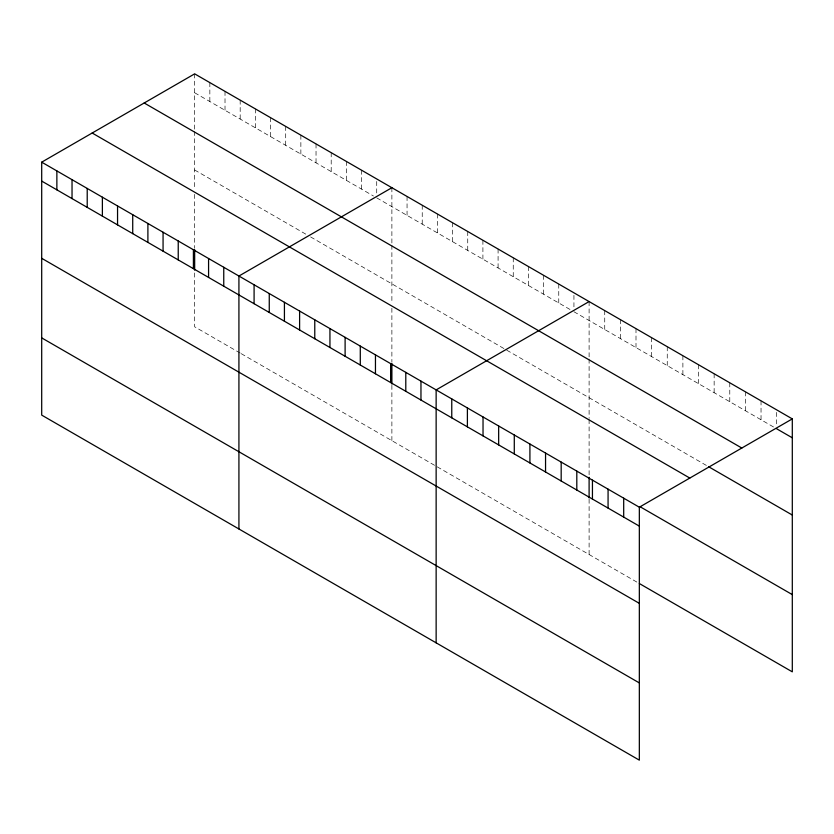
<?xml version="1.0" encoding="UTF-8"?>
<svg xmlns="http://www.w3.org/2000/svg" width="834" height="834" viewBox="0 0 834 834"><rect width="100%" height="100%" fill="white"/><g stroke="black" fill="none" stroke-linecap="round" stroke-linejoin="round"><path stroke-width="0.63" stroke-dasharray="4.17 3.13" d="M194.666 92.772L373.465 196M376.718 197.877L570.685 309.862M573.938 311.739L774.432 427.498M194.666 170L306.286 234.437M310.613 236.939L505.665 349.55M506.749 350.176L707.451 466.05M240.182 353.074L194.666 326.792L194.666 271.446M241.266 353.699L638.229 582.883M776.673 412.392L776.673 425.006M761.035 400.841L761.035 419.763M745.408 391.813L745.408 410.735M729.781 382.796L729.781 401.717M714.144 373.768L714.144 392.689M698.517 364.739L698.517 383.661M682.89 355.722L682.89 374.643M667.252 346.694L667.252 365.615M651.625 337.676L651.625 356.598M635.998 328.648L635.998 347.569M620.371 319.62L620.371 338.541M604.733 310.602L604.733 329.524M589.106 301.574L589.106 357.828M589.106 359.11L589.106 418.261M589.106 419.544L589.106 476.006M589.106 499.17L589.106 554.516M573.938 295.34L573.938 307.954M558.759 284.06L558.759 302.982M543.591 275.303L543.591 294.225M528.422 266.536L528.422 285.457M513.254 257.779L513.254 276.7M498.086 249.022L498.086 267.943M482.907 240.265L482.907 259.186M467.738 231.508L467.738 250.429M452.57 222.751L452.57 241.672M437.402 213.984L437.402 232.915M422.233 205.227L422.233 224.148M407.055 196.47L407.055 215.391M391.886 187.713L391.886 243.966M391.886 245.248L391.886 303.117M391.886 308.246L391.886 362.144M391.886 385.308L391.886 440.654M376.718 181.478L376.718 194.093M361.549 170.199L361.549 189.12M346.371 161.431L346.371 180.363M331.202 152.674L331.202 171.595M316.034 143.917L316.034 162.838M300.865 135.16L300.865 154.082M285.697 126.403L285.697 145.325M270.518 117.646L270.518 136.567M255.35 108.889L255.35 127.81M240.182 100.122L240.182 119.043M225.013 91.365L225.013 110.286M209.845 82.608L209.845 101.529M194.666 73.851L194.666 130.094M194.666 131.386L194.666 189.245M194.666 194.385L194.666 248.282"/><path stroke-width="1.25" d="M41.7 162.161L639.334 507.208L639.334 760.149L41.7 415.113L41.7 162.161L194.666 73.851L792.3 418.887L792.3 671.839L639.344 583.529M391.886 187.713L238.92 276.033L238.92 528.975M589.106 301.574L436.14 389.895L436.14 642.837M639.334 507.208L792.3 418.887M776.673 428.791L792.3 437.808M144.188 102.989L741.822 448.035M708.566 466.696L792.3 515.037M92.178 133.023L689.812 478.059M640.46 506.947L792.3 594.611M41.7 181.082L639.334 526.129M41.7 258.311L639.334 603.357M41.7 337.885L639.334 682.921M623.696 498.179L623.696 517.101M608.069 489.151L608.069 508.083M592.442 480.134L592.442 499.055M589.106 477.298L589.106 497.888M576.805 471.106L576.805 490.027M561.178 462.088L561.178 481.009M545.551 453.06L545.551 471.981M529.913 444.032L529.913 462.953M514.286 435.014L514.286 453.936M498.659 425.986L498.659 444.908M483.032 416.958L483.032 435.89M467.394 407.941L467.394 426.862M451.767 398.913L451.767 417.834M420.962 381.128L420.962 400.059M405.793 372.371L405.793 391.292M391.886 363.426L391.886 384.026M390.625 363.614L390.625 382.535M375.456 354.857L375.456 373.778M360.288 346.1L360.288 365.021M345.109 337.343L345.109 356.264M329.941 328.575L329.941 347.507M314.772 319.818L314.772 338.74M299.604 311.061L299.604 329.983M284.425 302.304L284.425 321.226M269.257 293.547L269.257 312.469M254.089 284.79L254.089 303.712M223.752 267.266L223.752 286.187M208.573 258.509L208.573 277.43M194.666 249.564L194.666 270.164M193.405 249.752L193.405 268.673M178.236 240.995L178.236 259.916M163.068 232.238L163.068 251.159M147.899 223.481L147.899 242.402M132.721 214.713L132.721 233.635M117.552 205.956L117.552 224.878M102.384 197.199L102.384 216.121M87.216 188.442L87.216 207.364M72.037 179.685L72.037 198.607M56.868 170.928L56.868 189.85"/></g></svg>
